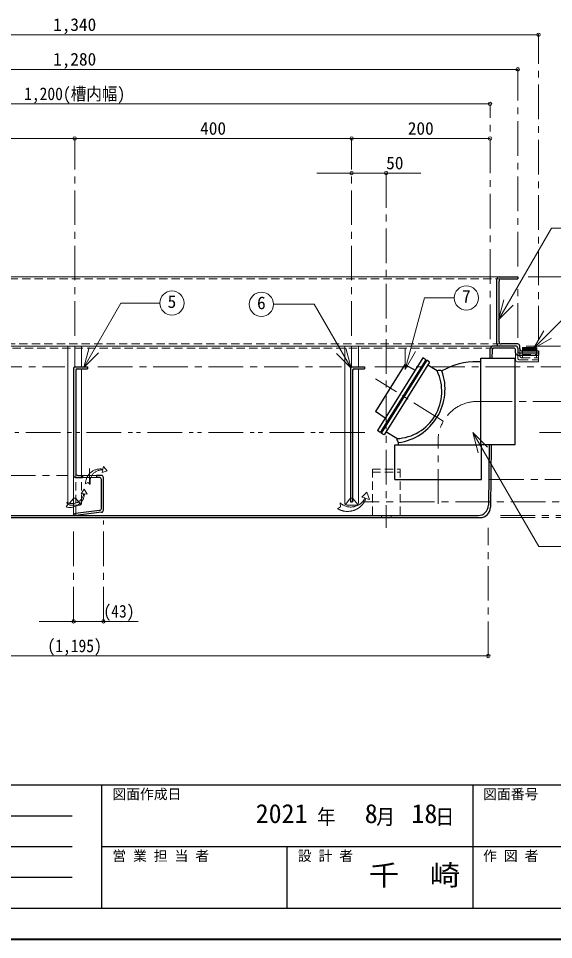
# Model space of a CAD drawing. Units: millimetres at full size, sheet at 1:10; details may follow other scales. Extents: x -2115 to 1935, y -1423 to 1387.
# Drawn here: x -266 to 507, y -1423 to -92 of the extents above; entities that cross this region are included whole.
import ezdxf
from ezdxf.enums import TextEntityAlignment as Align

# ---------------------------------------------------------------- set-up
doc = ezdxf.new("R2010")
doc.units = ezdxf.units.MM
doc.header["$LTSCALE"] = 10
doc.header["$PDMODE"] = 32
doc.header["$PDSIZE"] = 5
for name, pattern in [('CHAIN1', [8, 5, -1, 1, -1]), ('DASHED1', [1.8, 1.2, -0.6]), ('DOUBLE_CHAIN1', [8.8, 5, -1, 0.6, -0.6, 0.6, -1])]:
    doc.linetypes.add(name, pattern=pattern)
doc.layers.add('0-0____1', color=4, linetype='Continuous', lineweight=9)
doc.styles.add('ＭＳ ゴシック', font='')
doc.styles.get('ＭＳ ゴシック').set_extended_font_data('MS Gothic')

msp = doc.modelspace()

# ---------------------------------------------------------------- linework, layer by layer
at = {"layer": '0-0____1'}
for p, q in [((484.94, -115.24), (-855.06, -115.24)), ((-825.06, -165.24), (454.94, -165.24)), ((414.94, -215.24), (-785.06, -215.24)), ((-585.06, -265.24), (-185.06, -265.24)), ((-185.06, -265.24), (214.94, -265.24)), ((214.94, -265.24), (414.94, -265.24)), ((164.94, -315.24), (314.94, -315.24)), ((-798.06, -465.24), (430.94, -465.24)), ((-790.01, -565.24), (419.89, -565.24)), ((-194.96, -792.24), (-194.96, -565.24)), ((-185.06, -565.24), (-185.06, -595.3)), ((-175.16, -565.24), (-175.16, -595.24)), ((205.04, -792.24), (205.04, -565.24)), ((214.94, -565.24), (214.94, -595.3)), ((224.84, -595.24), (224.84, -565.24)), ((461.94, -570.92), (465.62, -567.24)), ((461.94, -568.66), (463.36, -567.24)), ((462.88, -572.24), (467.88, -567.24)), ((465.15, -572.24), (470.15, -567.24)), ((467.41, -572.24), (472.41, -567.24)), ((469.67, -572.24), (474.67, -567.24)), ((471.93, -572.24), (476.93, -567.24)), ((474.2, -572.24), (479.2, -567.24)), ((476.46, -572.24), (481.46, -567.24)), ((478.72, -572.24), (481.94, -569.02)), ((480.98, -572.24), (481.94, -571.29)), ((-175.16, -752.24), (-175.16, -598.24)), ((224.84, -792.24), (224.84, -598.24)), ((-194.08, -794.36), (-187.36, -786.32)), ((-186.56, -795.24), (-191.96, -795.24)), ((205.92, -794.36), (212.64, -786.32)), ((221.84, -795.24), (208.04, -795.24)), ((223.96, -794.36), (217.24, -786.32)), ((-93.56, -963.24), (-236.56, -963.24)), ((412.44, -1013.24), (-782.56, -1013.24))]:
    msp.add_line(p, q, dxfattribs=at)
at = {"layer": '0-0____1', "linetype": 'CHAIN1'}
for p, q in [((484.94, -557.24), (484.94, -115.24)), ((454.94, -450.24), (454.94, -165.24)), ((414.94, -555.24), (414.94, -215.24)), ((-185.06, -550.24), (-185.06, -265.24)), ((214.94, -550.24), (214.94, -265.24)), ((264.94, -315.24), (264.94, -828.24)), ((469.94, -465.24), (984.94, -465.24)), ((454.94, -553.24), (454.94, -483.24)), ((466.94, -565.24), (934.94, -565.24)), ((-551.56, -595.24), (-199.56, -595.24)), ((-151.56, -595.24), (200.44, -595.24)), ((248.44, -595.24), (734.94, -595.24)), ((347.46, -673.95), (249.45, -612.71)), ((396.94, -645.24), (834.94, -645.24)), ((486.44, -690.24), (1084.94, -690.24)), ((339.94, -793.24), (339.94, -702.24)), ((-163.56, -742.24), (-163.56, -765.24)), ((-531.56, -752.24), (-195.56, -752.24)), ((413.94, -758.24), (784.94, -758.24)), ((734.94, -790.24), (231.44, -790.24)), ((429.94, -810.24), (884.94, -810.24)), ((-186.56, -963.24), (-186.56, -825.24)), ((-143.56, -963.24), (-143.56, -817.59)), ((429.94, -813.24), (984.94, -813.24)), ((412.44, -1013.24), (412.44, -828.24))]:
    msp.add_line(p, q, dxfattribs=at)
at = {"layer": '0-0____1', "color": 5, "lineweight": 25}
for p, q in [((427.94, -465.24), (454.94, -465.24)), ((454.94, -465.24), (454.94, -468.24)), ((424.94, -562.24), (424.94, -468.24)), ((427.94, -559.24), (427.94, -471.24)), ((430.94, -468.24), (454.94, -468.24)), ((414.89, -570.19), (414.76, -582.74)), ((417.88, -571.21), (417.76, -582.74)), ((451.94, -565.24), (419.89, -565.24)), ((448.94, -568.24), (420.88, -568.24)), ((454.94, -562.24), (430.94, -562.24)), ((451.94, -575.24), (451.94, -571.24)), ((454.94, -568.24), (454.94, -572.24)), ((457.94, -569.24), (457.94, -565.24)), ((460.94, -572.24), (484.94, -572.24)), ((461.94, -567.24), (461.94, -572.24)), ((484.94, -572.24), (484.94, -578.24)), ((317.93, -582.38), (252.22, -687.54)), ((322.17, -585.03), (256.46, -690.19)), ((323.44, -585.83), (257.73, -690.99)), ((322.17, -585.03), (317.93, -582.38)), ((327.68, -588.48), (323.44, -585.83)), ((401.44, -707.74), (401.44, -582.74)), ((401.44, -582.74), (451.44, -582.74)), ((454.94, -578.24), (484.94, -578.24)), ((457.94, -575.24), (484.94, -575.24)), ((-186.56, -597.24), (-186.56, -752.24)), ((-184.56, -595.24), (-166.56, -595.24)), ((-181.56, -598.24), (-166.56, -598.24)), ((-166.56, -595.24), (-166.56, -598.24)), ((213.44, -597.24), (213.44, -790.24)), ((215.44, -595.24), (233.44, -595.24)), ((218.44, -598.24), (233.44, -598.24)), ((233.44, -595.24), (233.44, -598.24)), ((291.85, -592.03), (249.46, -659.88)), ((327.68, -588.48), (261.97, -693.64)), ((291.85, -592.03), (306.8, -600.19)), ((338.51, -601.14), (325.03, -592.72)), ((401.44, -588.24), (396.94, -588.24)), ((-183.56, -600.24), (-183.56, -749.24)), ((216.44, -600.24), (216.44, -790.24)), ((263.34, -669.73), (249.46, -659.88)), ((256.46, -690.19), (252.22, -687.54)), ((261.97, -693.64), (257.73, -690.99)), ((280.15, -699.1), (264.62, -689.4)), ((282.94, -708.24), (282.94, -704.88)), ((277.44, -758.24), (277.44, -708.24)), ((277.44, -708.24), (402.44, -708.24)), ((413.49, -707.74), (412.59, -795.39)), ((416.49, -707.74), (415.56, -798.39)), ((-183.56, -755.24), (-173.56, -755.24)), ((-180.56, -752.24), (-173.56, -752.24)), ((-173.56, -752.24), (-173.56, -755.24)), ((-153.56, -752.24), (-153.56, -755.24)), ((-146.56, -752.24), (-153.56, -752.24)), ((-149.56, -755.24), (-153.56, -755.24)), ((-146.56, -799.94), (-146.56, -758.24)), ((-143.56, -802.59), (-143.56, -755.24)), ((213.44, -790.24), (216.44, -790.24)), ((-767.71, -810.24), (397.59, -810.24)), ((-149.19, -802.92), (-183.93, -807.26)), ((-146.19, -805.57), (-183.56, -810.24)), ((-770.68, -813.24), (400.56, -813.24))]:
    msp.add_line(p, q, dxfattribs=at)
at = {"layer": '0-0____1', "linetype": 'DASHED1'}
for p, q in [((452.94, -468.24), (-801.06, -468.24)), ((430.94, -562.24), (-825.06, -562.24)), ((420.88, -568.24), (-819.06, -568.24)), ((454.94, -582.24), (454.94, -572.24)), ((457.94, -579.24), (457.94, -569.24)), ((461.94, -572.24), (461.94, -582.24)), ((481.94, -572.24), (481.94, -582.24)), ((457.94, -585.24), (484.94, -585.24)), ((460.94, -582.24), (484.94, -582.24)), ((461.94, -577.24), (481.94, -577.24)), ((400.19, -707.99), (403.54, -707.99)), ((401.94, -709.19), (401.94, -706.42)), ((244.94, -743.24), (244.94, -813.24)), ((-183.56, -810.24), (-183.56, -749.24)), ((-175.16, -792.24), (-175.16, -752.24)), ((244.94, -747.74), (284.94, -747.74)), ((-186.56, -795.24), (-178.16, -795.24)), ((-176.04, -794.36), (-182.76, -786.32)), ((284.94, -810.04), (244.94, -810.04)), ((257.94, -810.04), (257.94, -813.24)), ((271.94, -810.04), (271.94, -813.24))]:
    msp.add_line(p, q, dxfattribs=at)
at = {"layer": '0-0____1', "color": 7, "lineweight": 18}
for p, q in [((-171.96, -596.23), (-118.22, -503.15)), ((-118.22, -503.15), (-62.1, -503.15)), ((102.14, -504.94), (160.98, -504.94)), ((214.28, -597.26), (160.98, -504.94)), ((292.31, -599.22), (320.06, -495.67)), ((320.06, -495.67), (363.23, -495.67)), ((427.26, -527.18), (435.02, -498.21)), ((427.26, -527.18), (448.47, -505.97)), ((477.53, -568.99), (492.53, -543.01)), ((477.53, -568.99), (503.52, -553.99)), ((-171.96, -596.23), (-164.2, -567.26)), ((214.28, -597.26), (206.51, -568.28)), ((292.31, -599.22), (292.31, -569.22)), ((-171.96, -596.23), (-150.75, -575.02)), ((214.28, -597.26), (193.06, -576.04)), ((292.31, -599.22), (307.31, -573.24)), ((451.94, -585.24), (451.94, -575.24)), ((484.94, -578.24), (484.94, -588.24)), ((454.94, -588.24), (484.94, -588.24)), ((390.2, -690.4), (397.96, -719.38)), ((390.2, -690.4), (411.41, -711.61)), ((-186.56, -752.24), (-186.56, -810.24)), ((-153.56, -752.24), (-173.56, -752.24)), ((-173.56, -755.24), (-153.56, -755.24))]:
    msp.add_line(p, q, dxfattribs=at)
at = {"layer": '0-0____1', "linetype": 'DOUBLE_CHAIN1'}
for p, q in [((-783.78, -690.24), (242.44, -690.24)), ((-169.37, -764.24), (-165.98, -762.7)), ((-162.5, -764.99), (-165.98, -762.7)), ((229.59, -783.51), (237.2, -776.56)), ((234.29, -784.87), (229.59, -783.51)), ((-197.6, -797.88), (-195.24, -795)), ((-196.55, -791.04), (-195.24, -795)), ((194.78, -800.46), (198.82, -797.57)), ((198.48, -792.03), (198.82, -797.57))]:
    msp.add_line(p, q, dxfattribs=at)
at = {"layer": '0-0____1', "color": 6, "lineweight": 25}
for p, q in [((-2070.06, -1199.67), (1889.94, -1199.67)), ((-145.77, -1378.24), (-145.77, -1199.67)), ((389.94, -1199.67), (389.94, -1378.24)), ((-1117.2, -1244.31), (-188.63, -1244.31)), ((-188.63, -1288.95), (-1117.2, -1288.95)), ((1889.94, -1288.95), (-145.77, -1288.95)), ((122.08, -1378.24), (122.08, -1288.95)), ((-188.63, -1333.6), (-1117.2, -1333.6)), ((1889.94, -1378.24), (-2070.06, -1378.24))]:
    msp.add_line(p, q, dxfattribs=at)
at = {"layer": '0-0____1', "color": 1, "lineweight": 40}
msp.add_line((1934.94, -1423.24), (-2115.06, -1423.24), dxfattribs=at)
at = {"layer": '0-0____1', "color": 7, "lineweight": 18}
for points in [[(427.26, -527.18), (503.73, -394.74), (542.79, -394.74)], [(477.53, -568.99), (547.56, -498.96), (597.6, -498.96)], [(390.2, -690.4), (485.3, -855.12), (539.46, -855.12)]]:
    msp.add_lwpolyline(points, dxfattribs=at)
at = {"layer": '0-0____1', "color": 5, "lineweight": 25}
for points in [[(461.94, -567.24), (481.94, -567.24), (481.94, -572.24)], [(401.44, -707.74), (451.44, -707.74), (451.44, -582.74)], [(277.44, -758.24), (402.44, -758.24), (402.44, -708.24)]]:
    msp.add_lwpolyline(points, dxfattribs=at)
at = {"layer": '0-0____1', "linetype": 'DOUBLE_CHAIN1'}
for points in [[(-144.42, -744.42), (-145.3, -747.98), (-137.94, -745.65)], [(-144.31, -743.27), (-143.6, -739.41), (-137.94, -745.65)], [(-172.01, -778.91), (-175.67, -778.84), (-171.51, -772.33)], [(-170.86, -779.1), (-166.96, -779.41), (-171.51, -772.33)], [(235.69, -785.5), (240.62, -787.26), (237.2, -776.56)]]:
    msp.add_lwpolyline(points, dxfattribs=at)
at = {"layer": '0-0____1', "linetype": 'DASHED1'}
msp.add_lwpolyline([(244.94, -743.24), (284.94, -743.24), (284.94, -813.24)], dxfattribs=at)
at = {"layer": '0-0____1', "color": 7, "lineweight": 18}
for centre in [(380.73, -495.67), (-44.6, -503.15), (84.64, -504.94)]:
    msp.add_circle(centre, 17.5, dxfattribs=at)
at = {"layer": '0-0____1', "color": 5, "lineweight": 25}
for centre, radius, start, end in [((427.94, -468.24), 3, 90, 180), ((430.94, -471.24), 3, 90, 180), ((430.94, -559.24), 3, 180, 270), ((419.89, -570.24), 5, 90, 179.41537), ((420.88, -571.24), 3, 90, 179.41537), ((427.94, -562.24), 3, 180, 270), ((448.94, -571.24), 3, 0, 90), ((451.94, -568.24), 3, 0, 90), ((454.94, -565.24), 3, 0, 90), ((457.94, -572.24), 3, 180, 270), ((460.94, -569.24), 3, 180, 270), ((454.94, -575.24), 3, 180, 270), ((-184.56, -597.24), 2, 90, 180), ((-181.56, -600.24), 2, 90, 180), ((215.44, -597.24), 2, 90, 180), ((218.44, -600.24), 2, 90, 180), ((393.52, -683.45), 95.27, 87.94312, 120.25698), ((276.84, -630.76), 68.42, 272.7696, 25.65531), ((271.45, -627.21), 78.52, 278.41728, 19.38), ((341.99, -610.61), 10.09, 69.59023, 110.18539), ((290.16, -697.83), 10.09, 187.21417, 224.31804), ((-183.56, -752.24), 3, 180, 270), ((-180.56, -749.24), 3, 180, 270), ((-149.56, -758.24), 3, 0, 90), ((-146.56, -755.24), 3, 0, 90), ((397.59, -795.24), 15, 270, 359.41537), ((400.56, -798.24), 15, 270, 359.41537), ((-183.56, -810.24), 3, 97.12502, 180), ((-149.56, -799.94), 3, 277.12502, 0), ((-146.56, -802.59), 3, 277.12502, 0)]:
    msp.add_arc(centre, radius, start, end, dxfattribs=at)
at = {"layer": '0-0____1', "color": 7, "lineweight": 18}
msp.add_arc((454.94, -585.24), 3, 180, 270, dxfattribs=at)
at = {"layer": '0-0____1', "linetype": 'DASHED1'}
for centre, start, end in [((457.94, -582.24), 180, 270), ((460.94, -579.24), 180, 270), ((-185.06, -788.24), 39.88084, 120), ((214.94, -788.24), 60, 120), ((-178.16, -792.24), 270, 0)]:
    msp.add_arc(centre, 3, start, end, dxfattribs=at)
at = {"layer": '0-0____1', "linetype": 'CHAIN1'}
msp.add_arc((396.94, -702.24), 57, 90, 180, dxfattribs=at)
at = {"layer": '0-0____1', "linetype": 'DOUBLE_CHAIN1'}
for centre, radius, start, end in [((-148.12, -764.17), 21.25, 79.6611, 180.17154), ((-145.96, -761.3), 16.95, 84.78908, 192.59105), ((-192.04, -777.37), 21.25, 254.82846, 355.3389), ((-188.71, -776.03), 16.95, 242.40895, 350.21092), ((209.01, -775.97), 28.33, 239.82846, 340.3389), ((213.77, -775.39), 22.59, 227.40895, 335.21092)]:
    msp.add_arc(centre, radius, start, end, dxfattribs=at)
at = {"layer": '0-0____1'}
for centre, start, end in [((-185.06, -788.24), 120, 140.11916), ((214.94, -788.24), 120, 140.11916), ((214.94, -788.24), 39.88084, 60), ((-191.96, -792.24), 180, 270), ((208.04, -792.24), 180, 270), ((221.84, -792.24), 270, 0)]:
    msp.add_arc(centre, 3, start, end, dxfattribs=at)
at = {"layer": '0-0____1', "color": 1}
for p in [(484.94, -115.24), (454.94, -165.24), (414.94, -215.24), (-185.06, -265.24), (214.94, -265.24), (414.94, -265.24), (214.94, -315.24), (264.94, -315.24), (-186.56, -963.24), (-143.56, -963.24), (412.44, -1013.24)]:
    msp.add_point(p, dxfattribs=at)

# ---------------------------------------------------------------- texts
at = {"layer": '0-0____1', "color": 7, "style": 'ＭＳ ゴシック'}
for s, height, p in [('1,340', 18.33, (-216.31, -115.24)), ('1,280', 18.33, (-216.31, -165.24)), ('400', 18.33, (-3.81, -265.24)), ('200', 18.33, (296.19, -265.24)), ('50', 18.33, (264.94, -315.24)), ('5', 18.33, (-50.85, -515.65)), ('7', 18.33, (374.48, -508.17)), ('6', 18.33, (78.39, -517.44)), ('図面作成日', 14.66, (-130.77, -1224.67)), ('図面番号', 14.66, (404.94, -1224.67)), ('2021', 27.49, (76.44, -1263.06)), ('8', 27.49, (233.94, -1263.06)), ('18', 27.49, (301.44, -1263.06)), ('営 業 担 当 者', 14.66, (-130.77, -1313.95)), ('設 計 者', 14.66, (137.08, -1313.95)), ('作 図 者', 14.66, (404.94, -1313.95))]:
    msp.add_text(s, height=height, dxfattribs=at).set_placement(p, align=Align.BOTTOM_LEFT)
for s, height, width, p in [('1,200(槽内幅)', 18.33, 0.9, (-258.19, -215.24)), ('(43)', 18.33, 0.9, (-143.56, -963.24)), ('(1,195)', 18.33, 0.9, (-224.44, -1013.24)), ('千\u3000崎', 29.33, 1.1, (239.94, -1353.6))]:
    msp.add_text(s, height=height, dxfattribs=dict(at, width=width)).set_placement(p, align=Align.BOTTOM_LEFT)
at = {"layer": '0-0____1', "color": 7, "insert": (164.94, -1259.31), "char_height": 21.99, "attachment_point": 7, "style": 'ＭＳ ゴシック'}
msp.add_mtext('\\T1.27;\\W0.9;年\\~\\~\\~月\\~\\~\\~日', dxfattribs=at)

doc.saveas('drawing.dxf')
